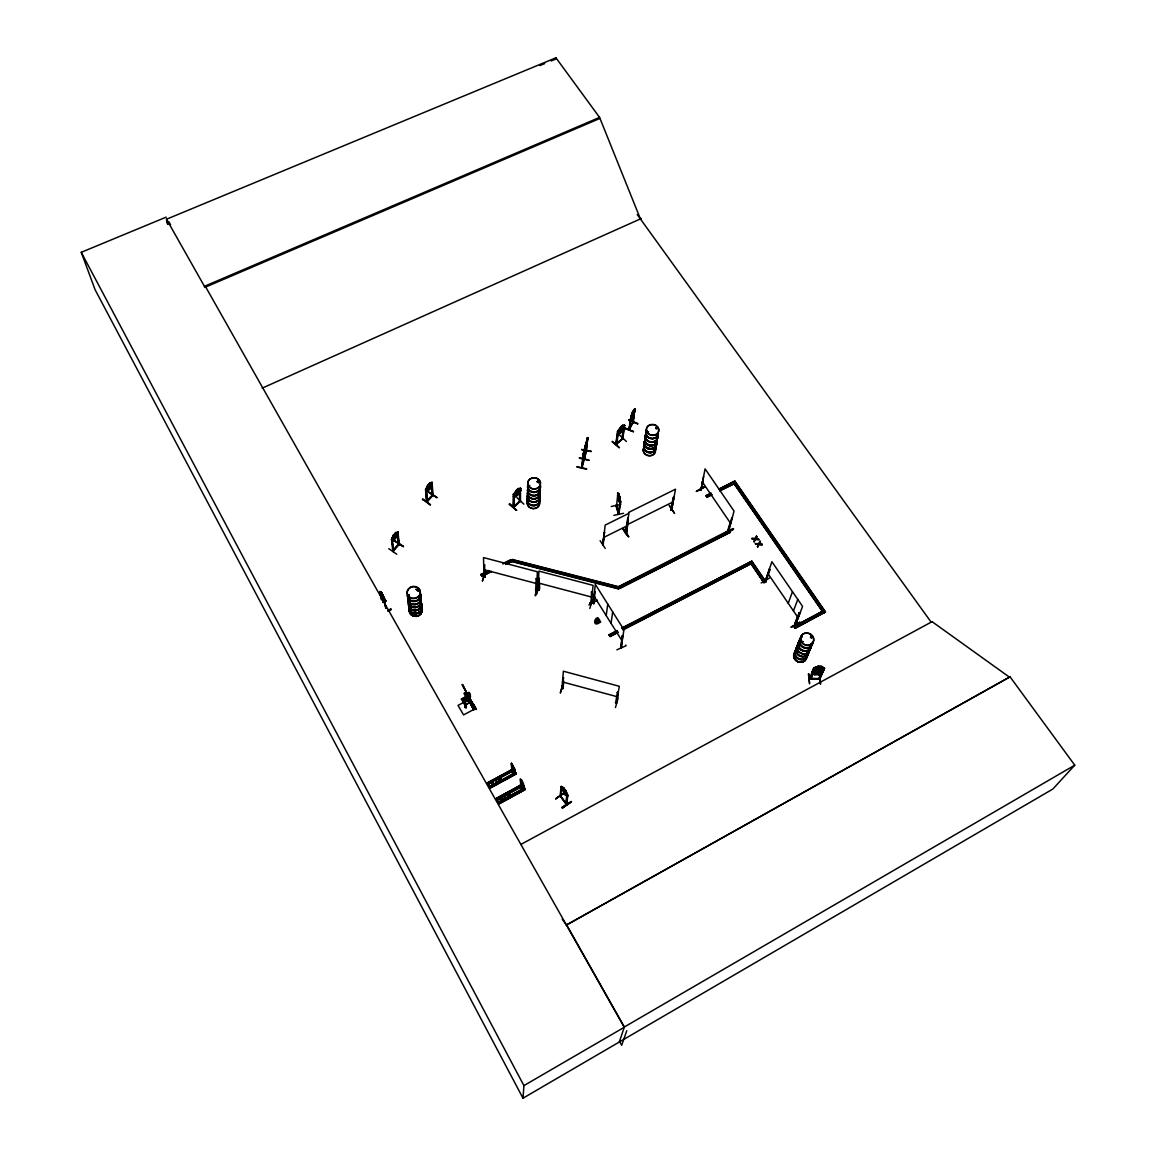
<?xml version="1.0" encoding="UTF-8"?>
<svg xmlns="http://www.w3.org/2000/svg" width="1156" height="1156" viewBox="0 0 1156 1156"><rect width="100%" height="100%" fill="white"/><g stroke="black" fill="none" stroke-linecap="round" stroke-linejoin="round"><path stroke-width="1.5" d="M502.282 781.08L499.623 776.529M505.866 793.507L508.553 797.972M509.695 503.626L516.631 510.302L509.319 504.161M508.481 792.077L511.169 796.542M703.339 480.78L700.998 490.13L705.073 468.845L734.046 511.082L728.829 531.081L618.72 586.93L619.732 588.52L729.87 532.613L728.208 530.228L729.234 530.257L618.778 586.569L618.344 588.866L511.833 561.57L510.88 559.634L503.005 563.521M507.108 563.911L511.833 561.57L512.383 559.49L618.879 586.771L618.344 588.866M511.833 561.57L512.383 559.49M514.333 494.002L513.264 494.363L513.033 506.978L513.842 506.299M513.842 505.851C509.565 513.495 530.777 489.768 513.394 507.137L514.29 493.901M513.885 497.383L514.088 506.516M514.088 506.603L514.304 494.046M510.981 770.705L510.779 769.867L513.235 774.534M514.117 771.095L514.406 769.535L513.958 773.436L512.166 770.416L511.429 763.292L514.507 769.882M520.503 501.169L519.694 501.762L519.535 500.895M513.264 494.363L518.452 488.526L520.85 488.497L519.781 488.858L519.449 501.531M519.694 501.762L520.099 489.002M519.882 501.661L520.258 500.404M520.431 488.309L520.489 501.083L513.148 506.819M514.362 770.228L514.579 770.922L514.319 769.491L514.882 772.02L514.088 769.621M520.735 490.578L515.793 496.618L513.394 496.675L515.879 496.69L518.336 494.595L520.807 490.52L520.778 488.424M515.836 773.133L489.682 786.499L490.057 787.149L515.851 772.642M516.27 774.072L516.053 772.988M586.179 450.753L585.991 450.898M586.612 444.106L584.358 452.574L587.768 437.575L586.005 451.577L586.627 450.363M523.856 504.175L517.007 497.658M585.861 445.768L584.922 450.927L585.398 445.103L584.026 458.975L586.222 450.739M584.011 458.311L584.647 457.646L584.127 460.247L585.745 445.176M522.295 783.956L519.665 785.964L522.151 790.068M519.882 786.21L519.694 785.372M523.249 785.011L524.029 787.409L523.249 785.011L523.133 786.412M524.781 788.161L498.886 802.77L524.983 788.522L498.482 802.047L499.421 803.68L525.2 789.591L524.766 788.869L499.074 803.073M524.983 788.522L499.002 802.943M167.981 224.293L166.522 219.221L555.935 57.8L555.891 59.028L551.094 60.979M535.3 595.037C544.216 565.602 528.595 616.278 539.216 585.297M535.864 589.632L536.543 590.745M535.69 590.557L536.211 578.462M536.109 578.78L537.121 578.694L536.615 590.687L537.338 571.758L483.511 557.582L484.017 576.873L483.974 575.948M538.089 589.242C541.6 593.823 537.757 575.312 539.476 578.607M539.346 583.101L539.13 589.979M597.739 619.5L597.811 618.243L595.615 620.83L596.25 622.434L598.057 622.752L599.241 621.48L597.941 618.301L599.155 620.613M469.712 695.753C471.243 696.129 466.562 687.444 468.686 697.169L469.553 698.672C472.414 697.357 467.284 686.216 468.946 697.039L469.813 698.542L468.772 698.397M469.813 698.542L469.986 695.609M1010.041 676.824L566.44 925.031L1010.041 676.824L1074.748 765.171L1052.827 789.057L523.003 1098.2L523.914 1085.614L81.252 252.311L166.218 217.126M810.515 636.97L811.642 637.577M810.862 637.303L810.732 636.407M811.555 637.953L812.148 636.768M640.41 218.932L599.574 117.406L555.935 57.8M801.917 641.667L802.553 641.493M802.192 641.407L802.972 641.811M577.046 466.677L586.67 468.83M588.996 460.074L579.416 457.689M560.429 692.805L563.232 683.138L560.357 692.82M591.236 451.606L581.656 449.467M562.871 688.095L561.874 687.965L563.001 687.762L562.958 688.586L561.932 688.311L563.391 671.217L619.313 686.288L616.379 703.151L618.33 692.386L617.304 692.473L615.657 702.964L616.379 703.151M562.018 688.384L562.9 687.719M583.491 454.019L581.699 467.689L583.679 459.582M581.858 466.923L581.685 467.024M562.726 688.571C564.244 687.3 562.567 675.234 563.767 678.023M583.058 453.889L582.032 467.761L581.974 466.374M562.958 688.586L563.564 681.072M583.52 453.817L582.06 467.674L586.627 450.435M583.693 460.247L585.514 446.462M584.026 460.319L585.398 445.103M586.67 445.826L587.407 437.633L585.355 448.008M555.776 798.753L564.648 792.539L555.805 798.623M463.021 701.085L463.44 701.75L463.108 701.056M560.154 795.993L566.527 804.518L566.874 794.548L567.769 795.126L566.772 804.215L560.385 795.689M560.125 796.152L561.05 786.788L563.709 787.814L561.281 786.456M560.573 795.848L561.383 786.383L561.209 788.016M560.169 795.718L560.805 796.86L561.05 786.788M560.602 795.516L561.065 796.412M561.368 786.586L561.989 787.063M562.611 807.928L571.425 801.758L562.625 807.957L562.278 807.293M571.18 801.44C554.866 813.289 562.827 805.443 571.454 801.831M565.775 803.608L565.934 803.449M565.848 803.796L566.874 794.548M567.177 794.331L566.339 803.463M566.339 804.374L560.761 796.441M588.837 604.949L597.435 600.152M565.428 795.082L567.697 796.686L565.934 790.776L563.608 787.872M471.504 705.579L473.931 709.654L467.848 696.533L473.671 709.798M473.83 709.683L471.677 705.478M591.453 591.988L592.277 592.537L591.453 591.988C591.366 615.136 589.517 599.213 590.21 603.461M589.82 608.446L592.508 599.372M539.158 589.56L538.046 590.037L538.898 571.107L593.086 585.384L591.121 603.649M593.62 603.374L594.733 596.886M600.109 540.705L605.238 548.45M593.158 603.056L595.326 584.387L623.951 629.789L621.133 647.721C620.18 648.299 624.76 620.671 620.96 646.724M593.62 602.536L593.996 603.721L594.805 591.381L593.534 603.735M612.42 441.361L619.443 447.531M602.811 544.389L604.472 532.165L602.637 544.014M603.186 544.664L604.472 532.165M618.518 430.653L617.521 431.116L615.859 444.338L622.882 438.312M618.142 430.581L615.989 443.687M616.856 443.89L618.474 430.711L616.105 444.554L616.798 444.077M619.63 435.147L626.422 441.476M611.221 506.458L620.801 504.507M622.925 438.63L621.914 439.078L623.041 430.755M622.275 439.237L623.662 425.813L624.63 425.538L623.908 426.015M624.283 425.264L622.679 438.427M624.63 425.379L622.809 438.789L616.278 444.468M613.85 515.359L623.532 513.293M600.528 622.13C595.976 609.776 590.152 630.266 600.6 621.885M616.466 506.473L615.888 505.259M617.925 493.135L616.466 506.588M657.403 428.5L656.29 427.243M628.777 420.293L637.823 423.732L629.009 419.888M629.182 428.934L629.254 429.786L631.075 415.582L628.893 429.656L633.098 421.665L632.924 422.778M615.902 505.447L618.474 514.247L620.339 500.909L618.446 514.333L618.966 513.712M631.075 415.582L629.196 429.786L633.401 421.81M619.891 500.996L620.628 501.791L618.85 514.275L616.336 505.345M620.628 501.791L620.353 503.799L618.171 499.956L617.665 495.115M648.357 432.575L647.533 432.026L648.545 431.939M648.01 431.708L647.952 432.517M647.591 431.911L648.213 432.358M606.206 615.613L607.767 604.111M633.344 422.287L632.939 423.11L632.635 422.301M632.578 422.98L634.803 408.863L633.3 422.46M632.881 423.125L632.679 422.33M628.936 429.468L632.982 422.229L634.803 408.863M632.621 422.908L634.861 409.658M520.648 780.936C519.853 774.665 526.616 788.161 522.671 789.071L520.879 786.037L520.214 779L523.914 786.21M624.399 428.211L633.474 431.65L624.601 427.807M498.525 802.134L522.873 788.97L523.408 785.155M637.664 423.847L628.806 420.018M623.026 528.595L628.185 536.5L623.07 528.624M623.46 529.029L628.821 536.875L623.648 528.986M618.142 632.433L610.122 636.551L609.096 634.919L617.16 630.454M611.062 623.33L612.68 611.914M610.122 636.551L609.154 634.572M625.96 532.468L625.425 533.162L626.147 532.743M627.766 517.83L625.468 532.844M625.757 532.699L626.624 532.251L628.228 519.709L625.685 533.436L628.922 513.322L605.166 525.099L602.912 544.852M628.228 519.709L626.711 532.266L625.786 531.847M597.117 622.809L597.522 618.33M619.732 588.52L618.778 586.569M507.47 794.273L507.34 795.256M585.254 447.517L585.702 444.944M585.138 447.863L585.196 445.855M584.43 450.493L586.251 442.719M586.742 441.838L586.309 443.485M523.552 786.326C522.151 784.014 525.243 789.953 524.492 788.32M514.362 770.965L513.972 770.575M585.066 446.389L583.52 454.958L584.69 450.146M584.82 449.005L585.485 445.58M621.018 646.32L621.393 647.476L622.665 635.699M670.711 509.912L671.939 509.305L670.798 509.868L673.977 496.979L671.723 509.868L670.899 510.186L671.838 509.305M628.532 512.469L675.48 489.205L671.694 509.839L671.665 509.03M539.274 481.604C536.529 479.769 539.043 482.746 538.595 482.066M615.628 702.097C615.469 704.38 615.382 700.695 616.769 702.4M529.723 486.185L529.766 485.433L528.986 485.896M585.398 446.447C586.973 440.263 586.554 446.23 584.69 450.58M587.696 438.283L587.479 439.092M615.454 707.559L618.113 698.152M625.801 645.062L626.061 645.756L616.87 649.845M625.569 532.425L626.436 531.977M625.584 532.338L626.783 531.818M587.031 441.375L585.861 446.173L587.407 437.633M585.427 446.332L582.841 454.655M584.199 449.944L583.26 454.857L583.505 453.961M583.115 456.822L584.936 448.615M584.994 449.424L584.401 452.487L587.58 439.685M670.899 510.186L673.211 497.369M671.13 510.172L670.957 509.334M585.572 448.123L586.67 440.494M586.742 443.731L587.335 440.667M417.764 590.875L419.079 590.022M416.073 589.444A6.705 6.069 -7.4 0 1 418.992 591.063L419.108 590.441M674.483 513.192L669.237 505.418L674.512 513.365M394.138 534.563L393.762 537.872L395.901 535.474L394.861 533.754L394.051 534.505M409.282 594.675L408.964 595.094A6.589 5.968 -7.5 0 0 409.918 602.811A6.589 5.968 -7.5 0 0 418.371 602.984A6.589 5.968 -7.5 0 0 420.22 595.427M420.322 595.586A6.676 6.055 -7.5 0 1 418.443 603.23A6.676 6.055 -7.5 0 1 409.874 603.056A6.676 6.055 -7.5 0 1 408.805 595.354L409.007 594.82M428.471 484.725L427.937 487.225L428.746 488.15L430.018 484.899L429.165 483.945L428.385 484.667M704.784 487.052L696.403 491.401L704.524 486.734M700.868 488.757L701.403 489.523L700.522 489.436M700.955 490.115L703.238 478.338M700.912 490.072L703.628 476.59M711.85 494.898L707.053 497.297L706.027 495.794L710.911 493.02M707.053 497.297L706.128 495.404M586.569 469.235L576.945 467.038M426.448 501.487C440.682 487.962 424.671 501.126 426.998 502.094M431.52 487.745L432.113 495.548M432.72 494.508L432.069 495.751M398.228 534.072L397.91 532.063L399.326 544.49C399.962 540.936 391.884 552.207 392.939 551.528L392.101 538.739M393.156 551.441L392.664 550.69L399.254 543.912M468.642 698.715L469.741 700.247L469.654 698.238L476.46 709.351M469.654 698.238L476.084 709.481L474.061 705.232M734.19 483.743L823.693 613.142L734.19 483.743L719.841 490.91M718.815 489.421L734.884 481.041L825.5 611.9L794.967 628.344L793.999 626.379L822.725 611.177L793.869 626.725M566.772 804.171L566.339 803.16M735.823 482.933L719.928 490.52M724.812 533.205C739.161 524.419 733.569 531.413 724.812 532.916M633.17 411.334L632.346 414.917L633.531 410.467M731.531 517.989C733.54 517.368 727.572 527.165 728.266 530.402L728.714 529.592M731.835 517.845L728.41 529.824M393.271 535.026L392.765 539.693L395.771 537.627L396.855 533.422L395.497 532.54L391.436 539.491M728.815 529.737L728.757 531.052M587.638 438.514L587.739 437.705L586.424 451.476M729.87 532.613L729.263 530.474M581.627 449.626L591.323 451.274M618.33 692.386L617.304 692.473M629.326 429.31L629.37 428.414M388.792 548.681L396.768 554.215M589.965 603.779L590.239 602.999M590.846 604.111L590.326 603.056M422.374 499.782L422.706 499.132L430.234 505.143M632.751 411.868L631.046 416.536L632.635 411.811L635.265 408.921L632.635 411.811L631.566 416.839L634.312 411.883M751.906 538.595L755.099 538.523L751.906 538.595L752.325 539.202L754.854 539.057L751.978 538.349M753.712 541.21L754.145 541.846L754.854 539.057M756.472 536.052L756.833 536.933L756.472 536.052L755.027 538.768M758.726 539.346C750.186 538.118 760.793 541.196 758.322 538.739L755.735 538.869L758.654 539.592M755.446 543.739L758.625 543.667L755.446 543.739L755.851 544.346L758.394 544.216L755.518 543.493M750.114 562.38L763.972 582.74L751.111 563.825M621.914 628.329L751.891 561.151L765.763 581.511L764.087 582.378M757.238 546.369L757.686 547.005L758.394 544.216M535.633 589.676L535.705 590.514M536.716 590.384L535.662 590.051L536.514 590.673M535.531 589.994L536.615 590.355L535.777 589.676M536.615 594.357L539.332 585.124M762.281 544.49C753.712 543.277 764.333 546.34 761.862 543.898L759.275 544.028L762.194 544.751M759.998 541.196L760.359 542.077L759.998 541.196L758.553 543.927M822.725 672.142L822.985 671.318L819.503 671.289M466.33 703.729L466.2 707.775L465.203 707.515L465.333 703.469M511.227 763.394L511.978 770.532L513.755 773.552L514.897 769.173L511.617 763.307M482.457 581.035L485.289 571.873L482.428 580.789M484.032 576.83L485.029 576.7L484.017 576.396M485.014 576.223L484.032 576.02L485.014 576.642M484.682 564.851L484.696 577.046L485.029 576.396M761.197 582.985L769.462 578.043M483.786 564.619L484.581 565.168M579.329 458.137L588.91 460.42M765.734 581.598L769.506 569.012L765.286 580.861L766.081 581.295L765.85 580.254M763.972 582.74L765.633 581.873L770.012 569.749M765.937 581.714L765.749 580.24M795.631 624.717L802.567 606.394L771.89 561.715L765.388 581.006M619.269 1042.047L624.356 1026.99L1074.748 765.171M765.359 580.948L766.341 581.251M765.532 580.587L766.24 581.555M626.754 1030.747L621.697 1045.27L619.688 1041.715M596.25 622.434L597.565 618.706L595.701 621.697M822.248 673.081L814.518 674.598L811.729 672.994L813.824 667.908L818.159 666.304L815.139 669.237L816.989 670.292L822.104 669.367L822.667 668.096L821.67 666.376L818.13 666.261L813.824 668.024L809.287 678.991L810.587 678.283M631.884 418.27L630.67 418.631L631.884 418.27L634.976 411.059M788.233 603.288L792.467 591.684M622.737 437.951L622.607 438.485M701.302 489.985L700.608 489.017M793.45 610.932L797.77 599.415M799.865 622.246L791.166 627.116L799.865 622.564M620.642 646.522L621.032 647.62L621.466 647.028M795.155 623.937L795.212 624.775C801.484 611.091 800.689 607.334 794.721 624.168L795.66 624.659L794.851 623.546M794.996 623.792L799.36 612.637M794.967 628.344L825.5 611.9M811.252 637.621L811.888 636.754M516.573 510.316L509.29 504.218M814.951 668.399C813.376 665.74 813.578 677.098 810.24 679.107L814.792 667.937M816.035 671.246L815.717 671.997L816.194 671.246L816.598 672.662L817.754 672.676L819.344 671.275L814.315 671.246L817.234 673.673L821.251 671.304M391.754 541.34L391.508 539.433L393.401 535.098M394.023 540.864L398.141 534.014M430.335 488.887L432.156 482.486L429.772 482.832L425.683 489.566L426.434 488.887M431.622 483.064L432.402 495.852M507.34 794.649L509.131 793.955M428.139 491.242L425.943 491.647L428.255 491.213L432.315 484.523M813.087 669.613L815.977 671.448L823.766 669.815L820.977 667.937L819.156 669.454L817.09 668.746L819.257 666.665M820.688 683.947L819.532 673.905L820.254 683.904M818.838 679.222C819.474 679.54 820.124 677.3 824.387 668.24L821.67 666.492L818.13 666.376M818.607 679.164L823.361 668.096M819.777 679.193L824.531 668.11L819.561 679.237M624.413 428.168L633.474 431.65M655.972 427.922L655.727 428.457M657.244 428.023L656.724 428.573M537.497 481.113L537.424 482.009M418.458 590.976L418.674 589.863M631.017 416.406L631.494 415.611M634.817 409.759L635.106 408.993M757.686 547.005L759.116 544.317M754.145 541.846L755.576 539.158M759.275 544.028L760.446 541.832M433.052 495.23L426.853 502.109L425.784 489.479L427.677 485.173L427.012 489.927L429.888 488.02L431.159 485.274L429.801 482.746M755.735 538.869L756.905 536.687M398.43 544.274L398.878 544.996M427.388 501.14L427.417 501.473M432.084 495.173L432.662 494.58M392.765 551.152L391.754 538.494L393.676 550.805M812.09 672.055L814.315 671.246M795.805 624.269L794.808 623.662M597.652 618.258L596.005 620.035M430.523 504.565L422.691 499.146M616.813 443.572L616.278 444.02M811.7 637.462L811.859 637.043M585.326 448.123L585.991 447.43M595.615 620.83L597.464 618.46M618.836 514.145L616.191 505.721M498.597 778.797L500.692 778.826M818.751 678.442L819.705 678.413M809.532 678.269L818.708 678.558M657.099 428.168L655.929 428.023M395.28 541.413L403.545 546.542L395.294 541.138M436.824 497.745L428.977 492.369L436.795 497.485M393.054 551.455L399.369 544.274M397.924 532.222L397.231 532.829M397.823 532.165L398.719 545.011M612.102 441.679L619.154 447.791M432.763 494.97L426.492 501.95L425.509 489.291L426.347 488.844M432.084 482.572L431.419 483.179M431.477 483.266L432.156 482.486M417.302 589.979L417.952 589.574M426.405 488.786L427.431 501.603M583.982 458.845L583.881 459.337M615.729 702.588L616.683 702.732M381.596 599.039L380.208 591.54L381.581 592.551L381.278 594.415L384.442 599.877M820.269 671.636L818.159 670.538M616.654 443.34L622.434 438.76M617.579 433.486L619.587 433.601L624.283 427.547M624.702 425.451L622.549 425.336L617.521 431.116M621.812 426.347L619.992 430.379L622.246 428.428L621.74 426.275M517.599 489.566L515.966 493.525L518.365 491.502L517.512 489.494M619.067 494.002L618.171 496.083L619.948 501.791L619.963 496.878L617.795 493.034L619.067 493.901M429.035 492.268L436.838 497.456M393.546 550.4L391.754 538.494M398.921 544.216L397.548 531.977M432.59 495.086L431.708 482.341M427.142 501.285L426.073 488.656M514.868 770.113L514.521 770.069M507.672 794.129L508.842 793.84M802.235 641.883L802.972 641.681M810.876 636.306L810.674 637.028M622.954 528.653L628.142 536.529L622.636 528.812M565.371 795.241L561.238 787.872M561.643 787.583L560.833 796.527M564.359 789.129L563.521 789.996L565.66 792.843L565.067 790.083M565.804 790.834L567.871 795.227M616.466 703.108L615.599 702.877M657.215 428.573L656.131 428.674M409.123 595.499L408.415 595.398M537.815 482.225L538.942 482.124M537.858 481.214L538.609 481.142M590.933 604.068L590.08 603.808M538.147 589.3L539.072 589.459M484.783 577.003L483.858 576.786M815.226 671.463L816.15 671.549M523.914 1085.614L624.254 1027.279L205.725 287.006M584.127 452.82L584.329 449.294M522.584 785.213L496.878 799.345L521.255 786.297M522.064 784.332L496.329 798.391L497.022 799.519L522.642 785.329M506.27 794.923L497.21 799.938L506.342 795.025M521.428 786.658L509.305 793.262L521.486 786.759M501.516 800.4L521.212 789.635M499.406 803.666L525.185 789.577M496.386 798.493L522.498 784.303M522.295 784.664L496.358 798.449M522.483 784.78L496.675 798.984M520.879 786.037L520.923 782.525M516.226 774.029L490.563 788.016L487.5 782.8L513.163 768.856M513.38 769.072L487.5 782.8M512.007 770.286L487.861 783.436L512.166 770.416M497.066 778.739L488.049 783.739L488.424 784.375M500.158 777.222L512.166 770.546M512.383 770.777L488.237 783.985L487.716 782.858L490.39 787.655L516.082 773.696L513.582 769.304M488.41 784.36L492.89 781.817M495.953 780.257L512.527 771.168M514.001 770.561L513.914 770.069M489.71 786.542L513.813 773.306M490.216 787.438L516.038 773.61L490.346 787.554M520.764 844.501L932.068 621.668L1009.679 677.329M795.328 624.876L795.704 624.11M791.166 627.116L799.909 622.333M932.155 621.769L931.23 622.26L637.245 214.554M464.192 701.735L465.637 700.97L464.481 699.019L463.036 699.77L464.25 702.646L463.036 699.77M466.605 701.403L468.007 699.727L466.605 701.403L465.406 698.527L466.851 697.776L465.449 699.452M463.816 702.342L458.022 705.391L463.57 714.914L473.714 709.509L466.099 696.476L461.403 699.221L466.619 696.447M463.715 702.92L465.637 700.97M464.914 705.218L469.625 702.458L464.914 705.218L461.389 698.961M472.313 706.547L469.957 699.207L462.198 684.627L469.105 697.27L462.458 684.482L464.423 688.687M474.177 706.287L468.975 698.455L471.59 705.637M465.608 694.828L469.437 698.643C466.345 699.12 459.626 687.415 468.483 697.241L469.177 698.788L466.287 696.36M462.573 700.97L464.481 699.019M623.156 636.465L622.361 635.858M724.754 533.176L733.309 528.567M621.971 627.983L751.891 561.151M609.096 634.919L617.116 630.8M610.166 636.219L618.185 632.086M622.997 629.615L751.284 563.579L622.94 629.948M822.494 672.431L818.101 674.743L814.532 674.714M619.789 588.158L729.971 532.237M704.553 486.734L696.403 491.401M701.128 489.884L700.97 488.844M671.752 509.753L670.798 509.464M627.621 520.373L628.402 519.983M673.384 497.644L674.165 497.253M381.581 592.551L380.107 591.597M380.541 593.476C383.59 604.183 389.297 604.689 380.208 591.54L381.422 599.95M382.044 593.779L382.622 596.828M382.578 594.69L383.142 597.739M384.934 599.906L381.538 592.464L385.093 599.935L384.11 599.299L386.075 608.07M387.968 610.527C391.581 607.868 392.606 609.935 388.257 611.192M387.997 610.744L391.075 609.039L388.055 610.83M718.902 489.017L734.884 481.041M706.027 495.794L710.824 493.41M707.14 496.907L711.937 494.508M382.983 602.016L386.075 600.499M383.171 602.334L386.277 600.687L383.243 602.478M626.74 524.954L673.023 501.921M603.692 537.468L627.116 525.807M379.833 591.858L380.338 595.167M491.358 571.685L481.908 576.353L480.954 574.416L488.829 570.529M480.968 574.778L487.254 571.671M503.005 563.897L510.88 560.01M481.908 576.353L491.358 571.324M505.533 564.316L511.833 561.209L618.388 588.505M262.195 388.141L641.262 218.542M599.487 118.606L204.742 287.425L204.439 286.312L599.574 117.406M539.895 65.56L544.693 63.594M509.117 795.892L507.903 795.877M500.23 780.3L498.438 779.288M815.89 671.491L819.488 671.549L823.636 669.729M823.115 671.405L820.254 669.729C793.883 675.494 841.265 670.047 815.139 672.965L812.35 671.318M630.67 418.631L631.913 418.183M522.873 786.716L522.194 786.918M656.767 428.457L656.724 427.388M619.226 495.259L619.587 499.724L619.529 496.213M619.862 496.892L620.526 501.82L620.382 501.01M618.171 499.956L617.636 495.028M620.339 503.684L618.272 499.941M391.667 541.283L394.138 540.835L391.682 541.442M469.553 699.293L469.119 698.556L469.654 699.785M395.468 532.627L397.996 532.121M538.161 589.647L538.826 589.907M808.391 673.89L809.633 683.514M809.46 683.702L808.954 673.919M810.891 636.103L811.902 636.378M811.541 637.852L810.443 637.418M417.2 590.398L418.804 591.048A6.618 5.997 -7.4 0 0 416.03 589.329M563.738 787.901L562.524 787.93L562.423 789.042L566.7 794.75L565.891 790.762M518.408 488.612L519.535 491.127L516.342 495.014L514.752 495.173C514.608 491.791 516.963 487.529 520.778 488.583L519.781 488.858M476.2 709.481L474.437 706.143M816.743 669.642L820.341 669.685M823.766 669.815L820.905 667.98L817.408 668.024L814.951 669.671L814.402 670.942L818.564 672.041L821.352 671.072L821.916 669.801L820.905 668.096L817.364 667.865L813.217 669.714M823.448 668.558L824.416 668.125M809.503 679.049C841.554 679.396 788.45 678.167 818.737 678.89M622.622 425.408L623.286 428.11L620.122 431.968L618.763 432.026C619.067 429.208 621.003 424.136 624.63 425.538M586.916 439.569L587.118 440.45M585.947 444.02L585.933 444.858M584.575 448.355L584.777 449.222M512.368 559.851L618.821 587.132M465.16 700.363L466.171 700.637L464.871 701.316M465.492 706.576L466.504 706.836M538.364 582.985L591.771 597.088M483.786 569.619L536.817 583.621M562.481 681.939L617.55 696.822M408.559 595.398L408.819 595.571A6.676 6.055 -7.5 0 0 409.903 603.23A6.676 6.055 -7.5 0 0 418.458 603.389A6.676 6.055 -7.5 0 0 420.336 595.745M409.643 604.559L409.759 604.617A6.604 5.997 -7.7 0 0 410.958 612.232A6.604 5.997 -7.7 0 0 419.411 612.405A6.604 5.997 -7.7 0 0 421.275 604.819A6.604 5.997 -7.7 0 1 415.958 613.533A6.604 5.997 -7.7 0 1 409.137 605.86M634.066 409.253L634.528 410.264M814.59 674.555L811.729 672.893M824.546 668.226L821.67 666.492M395.251 541.167L403.213 546.672M383.879 600.788L385.353 601.77L380.483 593.404L383.908 600.874M621.87 431.665L619.544 433.688M795.241 623.402L795.212 624.775M537.583 482.197L537.367 481.517A6.358 5.607 2.1 0 1 538.58 482.428M564.648 792.756L555.819 798.854M469.639 702.732L464.51 692.805L465.868 694.698M562.206 919.222L566.44 925.031M469.813 699.25C472.024 701.548 467.588 693.513 468.83 697.4M516.067 773.653L515.562 772.815M734.783 481.445L825.355 612.246M769.202 569.171L769.708 569.908M799.056 612.796L799.576 613.547M767.989 573.651L798.175 617.839M702.227 481.763L730.751 523.567M751.776 561.527L765.633 581.873M793.999 626.379L795.097 627.997M469.394 698.383L473.931 705.305M593.967 596.106L622.145 640.988M523.393 786.094L523.812 787.539M510.88 559.634L511.833 561.209M480.954 574.416L481.893 575.991M514.073 770.647L514.882 772.02M521.081 785.921L522.873 788.97M465.406 698.527L466.562 700.493M496.545 798.579L499.219 803.073M566.498 924.67L624.356 1026.99M168.863 221.779L170.611 224.885M166.522 219.221L204.439 286.312M523.003 1098.2L95.095 289.737L81.252 252.311M398.387 544.895L397.173 534.375M599.241 621.48L598.042 618.561L598.837 622.275M618.171 493.713L617.477 493.251M469.235 698.311L471.85 705.507M383.171 595.297L385.757 608.229M820.905 668.067L820.428 666.694M166.522 220.507L167.504 223.932M433.038 495.144L432.069 482.428M384.11 599.299L385.078 605.845M819.647 668.182L819.821 670.509L817.249 671.13L816.353 670.451L818.491 668.154M464.943 702.877L465.203 707.515M465.955 703.137L466.2 707.775M597.854 618.763L598.057 622.752M484.783 569.735L484.928 577.017M492.08 780.618L494.725 785.054M494.696 779.202L497.34 783.623M497.008 777.945L499.667 782.381M419.989 592.349A6.705 6.069 -7.4 0 1 415.466 601.192A6.705 6.069 -7.4 0 1 407.36 595.138M419.946 592.739A6.604 5.982 -7.4 0 1 415.481 601.452A6.604 5.982 -7.4 0 1 407.49 595.485M420.466 593.649A6.618 5.997 -7.4 0 1 414.57 601.048A6.618 5.997 -7.4 0 1 407.432 594.95M421.478 607.651A6.488 5.896 -7.7 0 1 416.276 616.379A6.503 5.91 -7.7 0 1 409.556 608.851A6.488 5.896 -7.7 0 0 416.276 616.379A6.503 5.91 -7.7 0 0 421.492 607.666M420.567 598.678A6.575 5.968 -7.6 0 1 415.293 607.507A6.575 5.968 -7.6 0 1 408.502 599.877M421.449 607.492A6.474 5.896 -7.7 0 1 416.261 616.206A6.474 5.896 -7.7 0 1 409.556 608.677M421.535 603.129A6.618 6.011 -7.6 0 1 414.758 610.599A6.618 6.011 -7.6 0 1 408.776 602.868M419.96 600.398A6.618 6.011 -7.6 0 1 420.943 601.655M409.21 605.701A6.503 5.91 -7.7 0 0 415.929 613.258A6.517 5.925 -7.7 0 0 421.16 604.516A6.503 5.91 -7.7 0 1 415.929 613.258A6.517 5.925 -7.7 0 1 409.195 605.701M421.405 602.796A6.531 5.939 -7.6 0 1 414.729 610.166A6.531 5.939 -7.6 0 1 408.819 602.551M419.859 600.094A6.531 5.939 -7.6 0 1 420.827 601.351M420.553 598.967A6.517 5.91 -7.6 0 1 415.307 607.709A6.517 5.91 -7.6 0 1 408.574 600.152M539.404 487.745A6.329 5.592 2 0 1 534.607 495.996A6.329 5.592 2 0 1 527.786 488.858M539.491 487.326A6.43 5.664 2 0 1 534.636 495.678A6.43 5.664 2 0 1 527.714 488.453M527.685 491.676A6.329 5.578 2 0 0 534.505 498.814A6.329 5.578 2 0 0 539.288 490.578A6.286 5.549 2 0 1 534.505 498.698A6.286 5.549 2 0 1 527.728 491.603M540.285 485A6.401 5.621 2.1 0 1 529.549 487.312A6.401 5.621 2.1 0 1 532.54 477.963A6.401 5.621 2.1 0 1 540.285 485A6.401 5.621 2.1 0 1 529.549 487.211A6.401 5.621 2.1 0 1 532.555 477.847A6.401 5.621 2.1 0 1 540.285 484.899A6.358 5.607 2.1 0 1 533.928 491.907A6.358 5.607 2.1 0 1 527.902 484.711M540.257 485.347A6.445 5.679 2.1 0 1 533.913 492.369A6.445 5.679 2.1 0 1 527.801 485.087M537.309 481.835A6.445 5.679 2.1 0 1 538.624 482.76M539.433 487.153A6.344 5.592 2 0 1 534.636 495.404A6.344 5.592 2 0 1 527.801 488.265M540.17 485.563A6.358 5.607 2.1 0 1 533.913 492.499A6.358 5.607 2.1 0 1 527.887 485.318M540.271 485.159A6.445 5.679 2.1 0 1 533.928 492.196A6.445 5.679 2.1 0 1 527.815 484.899M537.309 481.662A6.445 5.679 2.1 0 1 538.638 482.587M539.072 497.47A6.358 5.621 2 0 1 534.26 505.764A6.358 5.621 2 0 1 527.425 498.583M527.411 501.56A6.257 5.534 2 0 0 533.335 508.669A6.257 5.534 2 0 0 539.491 501.82A6.213 5.491 2 0 1 533.335 508.553A6.213 5.491 2 0 1 527.454 501.502M539.288 490.838A6.329 5.578 2 0 1 534.505 499.06A6.329 5.578 2 0 1 527.685 491.936M539.216 494.002A6.372 5.636 2 0 1 534.39 502.311A6.372 5.636 2 0 1 527.526 495.115M539.014 497.123A6.271 5.549 2 0 1 534.274 505.302A6.271 5.549 2 0 1 527.512 498.222M539.072 497.297A6.358 5.621 2 0 1 534.274 505.591A6.358 5.621 2 0 1 527.425 498.409M539.216 493.829A6.372 5.636 2 0 1 534.404 502.138A6.372 5.636 2 0 1 527.526 494.941M539.158 493.655A6.3 5.563 2 0 1 534.39 501.863A6.3 5.563 2 0 1 527.613 494.754M657.504 435.595A6.315 5.448 8.3 0 1 654.224 441.895A6.315 5.448 8.3 0 1 646.363 439.916A6.315 5.448 8.3 0 1 646.927 432.922M645.525 437.387A6.213 5.361 8.3 0 0 649.441 445.363A6.213 5.361 8.3 0 0 657.128 440.32A6.213 5.375 8.3 0 1 649.412 445.494A6.213 5.375 8.3 0 1 645.496 437.503A6.185 5.347 8.3 0 0 649.441 445.335A6.185 5.347 8.3 0 0 657.099 440.306A6.228 5.375 8.3 0 1 649.441 445.363A6.228 5.375 8.3 0 1 645.51 437.387M658.356 433.341A6.344 5.462 8.2 0 1 650.51 438.471A6.257 5.39 8.2 0 1 646.551 430.596M646.507 430.35A6.344 5.462 8.2 0 0 650.51 438.471A6.257 5.39 8.2 0 0 658.241 433.543M657.489 435.205A6.228 5.375 8.3 0 1 654.253 441.433A6.228 5.375 8.3 0 1 646.493 439.468A6.228 5.375 8.3 0 1 647.057 432.575M656.883 434.078A6.315 5.448 8.3 0 1 655.192 441.26A6.315 5.448 8.3 0 1 646.724 440.118A6.315 5.448 8.3 0 1 646.955 432.734M658.385 433.139A6.344 5.462 8.2 0 1 650.539 438.283A6.344 5.462 8.2 0 1 646.536 430.148M655.943 447.56A6.156 5.332 8.3 0 1 648.314 452.574A6.156 5.332 8.3 0 1 644.427 444.641M656.059 447.358A6.242 5.404 8.3 0 1 648.328 452.444A6.242 5.404 8.3 0 1 644.383 444.395M654.585 447.863A6.156 5.332 8.4 0 1 652.938 454.886A6.156 5.332 8.4 0 1 644.701 453.773A6.156 5.332 8.4 0 1 644.918 446.563M654.599 447.748A6.156 5.332 8.4 0 1 652.952 454.77A6.156 5.332 8.4 0 1 644.716 453.658A6.156 5.332 8.4 0 1 644.932 446.433M655.755 441.014A6.271 5.419 8.3 0 1 654.079 448.167A6.271 5.419 8.3 0 1 645.669 447.025A6.271 5.419 8.3 0 1 645.901 439.685M656.044 446.953A6.17 5.332 8.3 0 1 648.4 451.982A6.17 5.332 8.3 0 1 644.513 444.049M656.088 447.17A6.257 5.404 8.3 0 1 648.357 452.256A6.257 5.404 8.3 0 1 644.412 444.207M655.784 440.826A6.271 5.419 8.3 0 1 654.108 447.979A6.271 5.419 8.3 0 1 645.698 446.837A6.271 5.419 8.3 0 1 645.929 439.497M810.92 643.69A6.719 5.997 23 0 1 807.293 650.944A6.719 5.997 23 0 1 798.839 647.62A6.719 5.997 23 0 1 801.021 639.803M811.425 645.106A6.806 6.083 23 0 1 806.296 651.117A6.806 6.083 23 0 1 798.579 646.984A6.806 6.083 23 0 1 801.036 639.543M809.865 646.262A6.705 5.997 23 0 1 806.238 653.516A6.705 5.997 23 0 1 797.799 650.192A6.705 5.997 23 0 1 799.938 642.476M799.981 642.375A6.705 5.997 23 0 0 797.799 650.192A6.705 5.997 23 0 0 806.194 653.617A6.705 5.997 23 0 0 809.821 646.363M812.697 642.042A6.835 6.098 22.9 0 1 807.553 648.068A6.835 6.098 22.9 0 1 799.793 643.921A6.835 6.098 22.9 0 1 802.264 636.465M811.469 644.773A6.719 5.997 22.9 0 1 802.697 650.25A6.719 5.997 22.9 0 1 799.923 640.222M812.524 642.216A6.748 6.026 22.9 0 1 807.452 648.169A6.748 6.026 22.9 0 1 799.808 644.08A6.748 6.026 22.9 0 1 802.25 636.725M811.483 644.947A6.806 6.083 22.9 0 1 806.353 650.958A6.806 6.083 22.9 0 1 798.637 646.825A6.806 6.083 22.9 0 1 801.108 639.384M812.74 641.71A6.748 6.026 22.8 0 1 804.778 647.476A6.748 6.026 22.8 0 1 800.169 638.401M807.365 652.287A6.633 5.939 23.2 0 1 803.767 659.484A6.633 5.939 23.2 0 1 795.415 656.189A6.633 5.939 23.2 0 1 797.568 648.429M809.749 646.522A6.676 5.968 23.1 0 1 806.122 653.747A6.676 5.968 23.1 0 1 797.727 650.438A6.676 5.968 23.1 0 1 799.894 642.649M809.099 650.698A6.763 6.055 23.1 0 1 803.998 656.68A6.661 5.968 23.1 0 1 796.354 652.721A6.661 5.968 23.1 0 1 798.767 645.424M798.796 645.178A6.763 6.055 23.1 0 0 796.34 652.562A6.763 6.055 23.1 0 0 803.998 656.68A6.661 5.968 23.1 0 0 808.925 650.871M795.53 650.091A6.647 5.953 23.2 0 0 800.891 659.238A6.647 5.953 23.2 0 0 807.567 651.796A6.734 6.026 23.2 0 1 803.926 659.238A6.734 6.026 23.2 0 1 795.458 655.9A6.734 6.026 23.2 0 1 797.654 648.025M809.142 650.366A6.676 5.968 23.1 0 1 800.443 655.828A6.676 5.968 23.1 0 1 797.683 645.857M503.539 794.649L506.212 799.36L503.539 794.649M503.597 800.675L500.924 796.079L503.597 800.675M583.664 456.085L583.086 456.938L583.549 456.158M822.35 672.994L818.087 674.642L822.364 673.095M492.976 785.993L490.332 781.442L492.991 786.123M501.849 801.628L499.175 797.033L501.849 801.628M415.264 607.276A6.546 5.939 -7.5 0 0 420.524 598.476A6.517 5.91 -7.5 0 1 415.264 607.247A6.546 5.939 -7.5 0 1 408.487 599.675A6.517 5.91 -7.5 0 0 415.264 607.247M410.149 597.508A6.633 6.011 -7.4 0 0 420.336 592.479A6.633 6.011 -7.4 0 0 410.669 587.089A6.633 6.011 -7.4 0 0 410.149 597.508M410.192 597.782A6.618 5.997 -7.4 0 0 420.351 592.768A6.618 5.997 -7.4 0 0 410.712 587.378A6.618 5.997 -7.4 0 0 410.192 597.782M419.368 612.507A6.488 5.91 -7.7 0 0 421.203 605.05A6.503 5.91 -7.7 0 1 419.382 612.521A6.503 5.91 -7.7 0 1 411.03 612.348A6.503 5.91 -7.7 0 1 409.975 604.819A6.488 5.91 -7.7 0 0 411.045 612.348A6.488 5.91 -7.7 0 0 419.368 612.507M415.64 610.643A6.517 5.925 -7.6 0 0 421.449 603.331A6.531 5.939 -7.6 0 1 415.64 610.657A6.531 5.939 -7.6 0 1 408.574 604.602A6.517 5.925 -7.6 0 0 415.64 610.643M420.871 601.886A6.517 5.925 -7.6 0 0 419.903 600.643A6.531 5.939 -7.6 0 1 420.885 601.886M648.213 433.572A6.286 5.419 8.2 0 0 658.66 431.347A6.286 5.419 8.2 0 0 650.828 424.541A6.286 5.419 8.2 0 0 648.213 433.572M649.484 445.118A6.199 5.347 8.3 0 0 657.157 440.075A6.185 5.347 8.3 0 1 649.484 445.103A6.199 5.347 8.3 0 1 645.568 437.156A6.185 5.347 8.3 0 0 649.484 445.103M648.213 433.746A6.257 5.39 8.2 0 0 658.602 431.535A6.257 5.39 8.2 0 0 650.799 424.758A6.257 5.39 8.2 0 0 648.213 433.746M650.192 445.797A6.199 5.347 8.3 0 0 656.825 439.222A6.185 5.332 8.3 0 1 650.192 445.797A6.199 5.347 8.3 0 1 645.496 437.69A6.185 5.332 8.3 0 0 650.192 445.797M653.068 448.745A6.17 5.332 8.3 0 0 656.276 442.575A6.185 5.347 8.3 0 1 653.068 448.759A6.185 5.347 8.3 0 1 645.366 446.808A6.185 5.347 8.3 0 1 645.929 439.945A6.17 5.332 8.3 0 0 645.38 446.808A6.17 5.332 8.3 0 0 653.068 448.745M654.079 447.69A6.17 5.332 8.3 0 0 655.741 440.667A6.185 5.347 8.3 0 1 654.094 447.704A6.185 5.347 8.3 0 1 645.799 446.577A6.185 5.347 8.3 0 1 646.031 439.338A6.17 5.332 8.3 0 0 645.814 446.577A6.17 5.332 8.3 0 0 654.079 447.69M801.556 642.086A6.777 6.055 22.8 0 0 813.102 642.288A6.777 6.055 22.8 0 0 806.7 632.939A6.777 6.055 22.8 0 0 801.556 642.086M801.513 642.23A6.748 6.026 22.8 0 0 813.015 642.433A6.748 6.026 22.8 0 0 806.642 633.127A6.748 6.026 22.8 0 0 801.513 642.23M798.016 661.767A6.618 5.925 23.3 0 0 806.657 656.348A6.604 5.925 23.3 0 1 798.016 661.767A6.618 5.925 23.3 0 1 795.285 651.868A6.604 5.925 23.3 0 0 798.016 661.767M798.088 661.593A6.604 5.925 23.3 0 0 806.715 656.175A6.633 5.939 23.3 0 1 798.059 661.68A6.633 5.939 23.3 0 1 795.314 651.753A6.604 5.925 23.3 0 0 798.088 661.593"/></g></svg>
